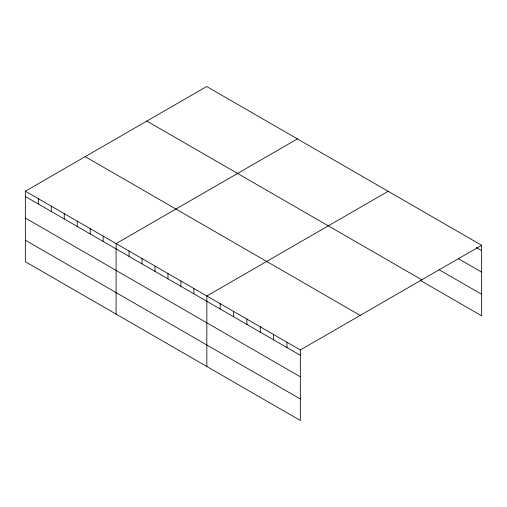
<?xml version="1.0" encoding="UTF-8"?>
<svg xmlns="http://www.w3.org/2000/svg" width="507" height="507" viewBox="0 0 507 507"><rect width="100%" height="100%" fill="white"/><g stroke="black" fill="none" stroke-linecap="round" stroke-linejoin="round"><path stroke-width="0.76" d="M25.35 191.196L300.334 349.963L300.334 420.48L25.35 261.72L25.35 191.196L206.666 86.52L481.65 245.28L481.65 315.804L420.208 280.333M297.406 138.912L116.097 243.588L116.097 314.112M388.153 191.297L206.843 295.98L206.843 366.504M300.334 349.963L481.65 245.28M476.307 247.511L481.65 250.597M458.277 258.621L481.65 272.113M438.91 269.61L481.65 294.282M146.827 121.065L421.818 279.826M85.182 156.657L360.173 315.417M25.35 196.52L300.334 355.28M25.35 218.035L300.334 376.796M25.35 240.204L300.334 398.965M286.981 342.25L286.981 347.568M273.622 334.538L273.622 339.855M260.268 326.825L260.268 332.142M246.909 319.112L246.909 324.436M233.556 311.406L233.556 316.723M220.196 303.693L220.196 309.01M193.877 288.496L193.877 293.813M180.917 281.011L180.917 286.328M167.95 273.527L167.95 278.844M154.984 266.042L154.984 271.359M142.023 258.557L142.023 263.874M129.057 251.073L129.057 256.39M103.13 236.104L103.13 241.421M90.17 228.619L90.17 233.942M77.203 221.134L77.203 226.458M64.243 213.65L64.243 218.973M51.277 206.165L51.277 211.489M38.317 198.681L38.317 204.004"/></g></svg>
